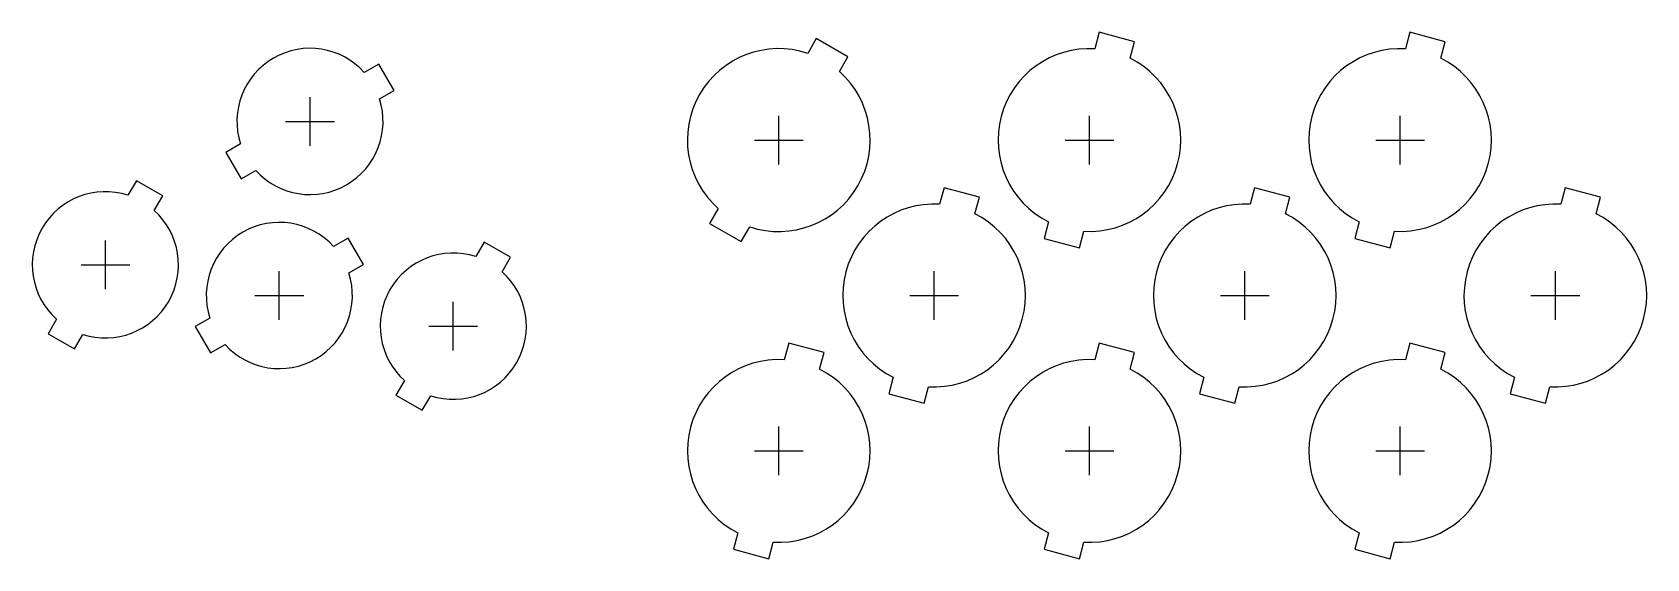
# Model space of a CAD drawing. Header units: millimetres. Extents: x -41 to 224, y -43 to 43.
import ezdxf

# ---------------------------------------------------------------- set-up
doc = ezdxf.new("R2010")
doc.units = ezdxf.units.MM
for name, color, linetype in [('BUTTONS_24', 1, 'Continuous'), ('BUTTONS_30', 5, 'Continuous'), ('REFERENCE', 8, 'Continuous')]:
    doc.layers.add(name, color=color, linetype=linetype)

msp = doc.modelspace()

# ---------------------------------------------------------------- linework, layer by layer
at = {"layer": 'BUTTONS_24'}
for points in [[(13.95, 36.59, 0.809427), (-6.38, 24.86), (-8.77, 23.47), (-6.27, 19.14), (-3.88, 20.53, 0.809427), (16.45, 32.26), (18.84, 33.64), (16.34, 37.97)], [(-24.86, 16.45, 0.809427), (-36.59, -3.88), (-37.97, -6.27), (-33.64, -8.77), (-32.26, -6.38, 0.809427), (-20.53, 13.95), (-19.14, 16.34), (-23.47, 18.84)], [(8.91, 8.03, 0.809427), (-11.41, -3.7), (-13.81, -5.08), (-11.31, -9.42), (-8.91, -8.03, 0.809427), (11.41, 3.7), (13.81, 5.08), (11.31, 9.42)], [(32.26, 6.38, 0.809427), (20.53, -13.95), (19.14, -16.34), (23.47, -18.84), (24.86, -16.45, 0.809427), (36.59, 3.88), (37.97, 6.27), (33.64, 8.77)]]:
    msp.add_lwpolyline(points, format="xyb", close=True, dxfattribs=at)
at = {"layer": 'BUTTONS_30'}
for points in [[(133.91, 40.47, 0.816497), (126.3, 12.08), (125.57, 9.37), (131.37, 7.82), (132.09, 10.53, 0.816497), (139.7, 38.92), (140.43, 41.63), (134.63, 43.18)], [(184.91, 40.47, 0.816497), (177.3, 12.08), (176.57, 9.37), (182.37, 7.82), (183.09, 10.53, 0.816497), (190.7, 38.92), (191.43, 41.63), (185.63, 43.18)], [(86.75, 39.73, 0.816497), (72.05, 14.27), (70.65, 11.84), (75.85, 8.84), (77.25, 11.27, 0.816497), (91.95, 36.73), (93.35, 39.16), (88.15, 42.16)], [(108.41, 14.97, 0.816497), (100.8, -13.42), (100.07, -16.13), (105.87, -17.68), (106.59, -14.97, 0.816497), (114.2, 13.42), (114.93, 16.13), (109.13, 17.68)], [(159.41, 14.97, 0.816497), (151.8, -13.42), (151.07, -16.13), (156.87, -17.68), (157.59, -14.97, 0.816497), (165.2, 13.42), (165.93, 16.13), (160.13, 17.68)], [(210.41, 14.97, 0.816497), (202.8, -13.42), (202.07, -16.13), (207.87, -17.68), (208.59, -14.97, 0.816497), (216.2, 13.42), (216.93, 16.13), (211.13, 17.68)], [(82.91, -10.53, 0.816497), (75.3, -38.92), (74.57, -41.63), (80.37, -43.18), (81.09, -40.47, 0.816497), (88.7, -12.08), (89.43, -9.37), (83.63, -7.82)], [(133.91, -10.53, 0.816497), (126.3, -38.92), (125.57, -41.63), (131.37, -43.18), (132.09, -40.47, 0.816497), (139.7, -12.08), (140.43, -9.37), (134.63, -7.82)], [(184.91, -10.53, 0.816497), (177.3, -38.92), (176.57, -41.63), (182.37, -43.18), (183.09, -40.47, 0.816497), (190.7, -12.08), (191.43, -9.37), (185.63, -7.82)]]:
    msp.add_lwpolyline(points, format="xyb", close=True, dxfattribs=at)
at = {"layer": 'REFERENCE'}
for p, q in [((5.04, 24.56), (5.04, 32.56)), ((82, 21.5), (82, 29.5)), ((133, 21.5), (133, 29.5)), ((184, 21.5), (184, 29.5)), ((1.04, 28.56), (9.04, 28.56)), ((78, 25.5), (86, 25.5)), ((129, 25.5), (137, 25.5)), ((180, 25.5), (188, 25.5)), ((-28.56, 1.04), (-28.56, 9.04)), ((-32.56, 5.04), (-24.56, 5.04)), ((0, -4), (0, 4)), ((107.5, -4), (107.5, 4)), ((158.5, -4), (158.5, 4)), ((209.5, -4), (209.5, 4)), ((-4, 0), (4, 0)), ((103.5, 0), (111.5, 0)), ((154.5, 0), (162.5, 0)), ((205.5, 0), (213.5, 0)), ((28.56, -9.04), (28.56, -1.04)), ((24.56, -5.04), (32.56, -5.04)), ((82, -29.5), (82, -21.5)), ((133, -29.5), (133, -21.5)), ((184, -29.5), (184, -21.5)), ((78, -25.5), (86, -25.5)), ((129, -25.5), (137, -25.5)), ((180, -25.5), (188, -25.5))]:
    msp.add_line(p, q, dxfattribs=at)

doc.saveas('drawing.dxf')
